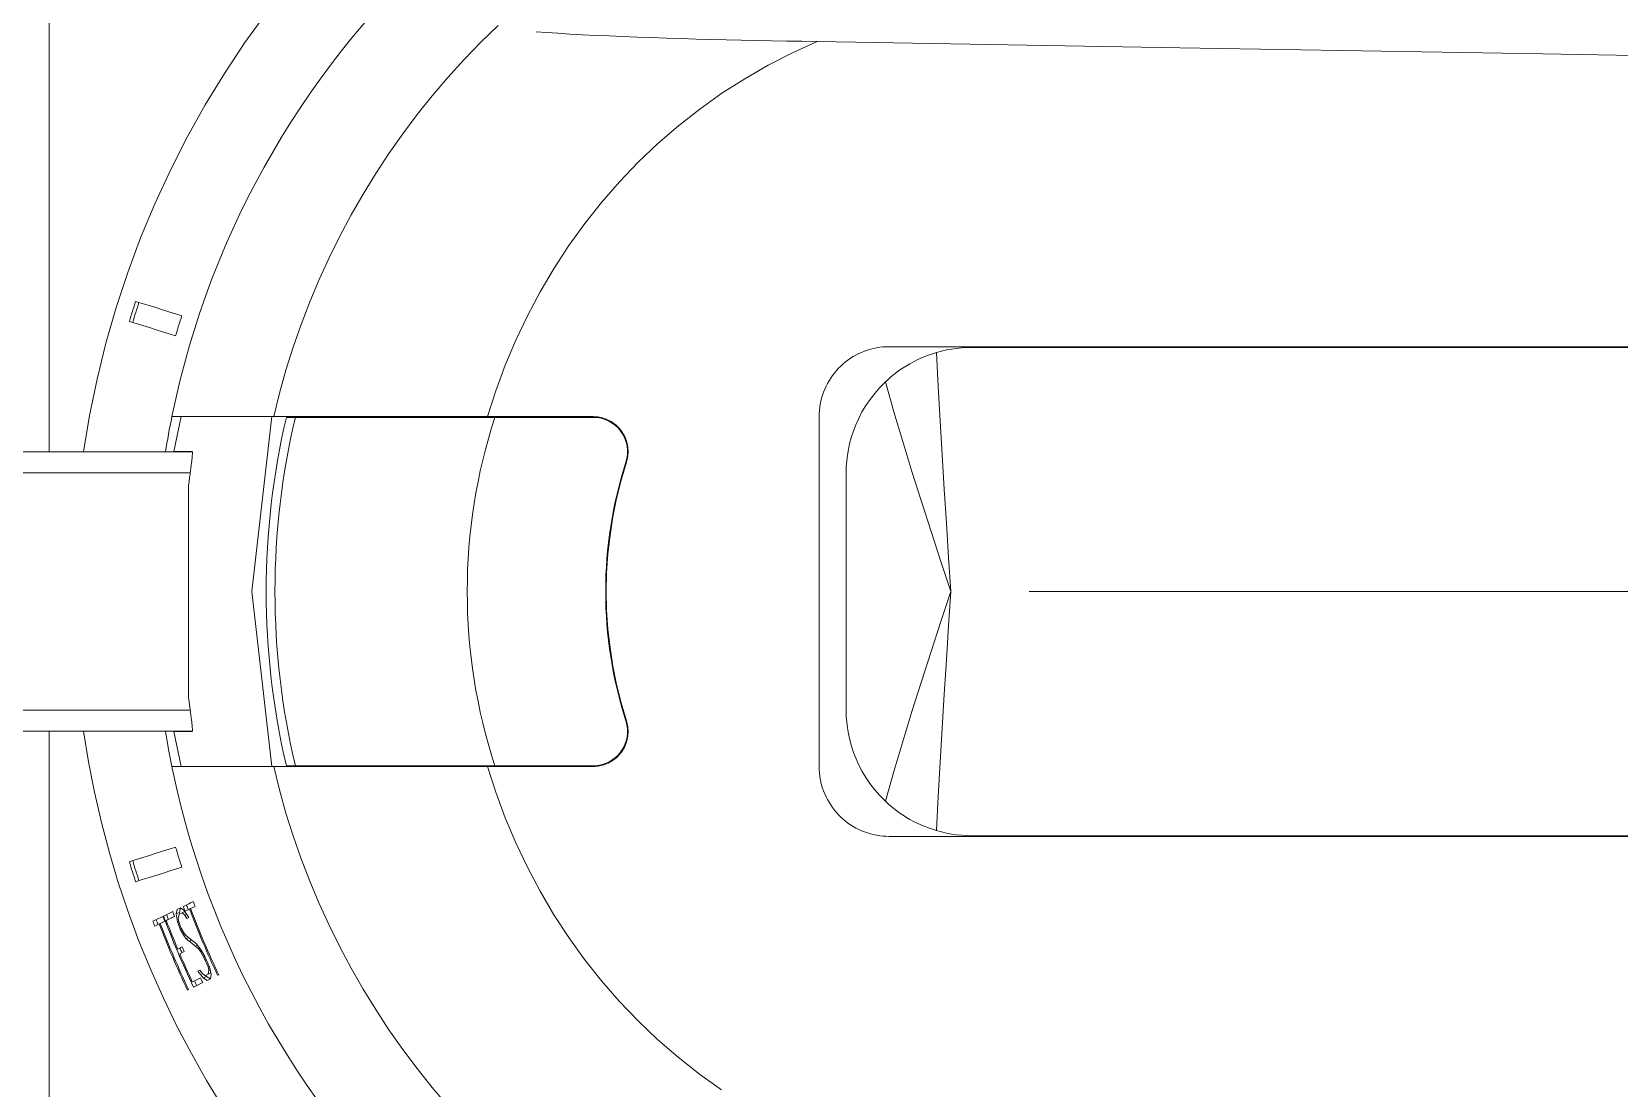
# Model space of a CAD drawing. Header units: millimetres. Extents: x 1359 to 3577, y 1336 to 3557.
# Drawn here: x 1638.31 to 1660.99, y 1832.56 to 1847.66 of the extents above; entities that cross this region are included whole.
import ezdxf

# ---------------------------------------------------------------- set-up
doc = ezdxf.new("R2010")
doc.units = ezdxf.units.MM
doc.layers.add('000-PI-Oprema', color=30, linetype='Continuous', lineweight=5)

msp = doc.modelspace()

# ---------------------------------------------------------------- linework, layer by layer
at = {"layer": '000-PI-Oprema', "color": 0, "linetype": 'ByBlock', "lineweight": 0}
for p, q in [((1638.562, 1841.653), (1638.562, 1861.158)), ((1641.358, 1847.504), (1641.667, 1847.932)), ((1644.729, 1847.509), (1644.976, 1847.749)), ((1645.667, 1847.649), (1645.519, 1847.66)), ((1641.066, 1847.064), (1641.358, 1847.504)), ((1644.49, 1847.262), (1644.729, 1847.509)), ((1645.828, 1847.638), (1645.667, 1847.649)), ((1645.999, 1847.627), (1645.828, 1847.638)), ((1646.179, 1847.617), (1645.999, 1847.627)), ((1646.367, 1847.608), (1646.179, 1847.617)), ((1646.56, 1847.599), (1646.367, 1847.608)), ((1646.759, 1847.591), (1646.56, 1847.599)), ((1646.963, 1847.583), (1646.759, 1847.591)), ((1647.169, 1847.576), (1646.963, 1847.583)), ((1647.379, 1847.569), (1647.169, 1847.576)), ((1647.591, 1847.562), (1647.379, 1847.569)), ((1647.804, 1847.556), (1647.591, 1847.562)), ((1648.018, 1847.551), (1647.804, 1847.556)), ((1648.233, 1847.545), (1648.018, 1847.551)), ((1648.449, 1847.54), (1648.233, 1847.545)), ((1648.666, 1847.536), (1648.449, 1847.54)), ((1648.882, 1847.531), (1648.666, 1847.536)), ((1649.099, 1847.527), (1648.882, 1847.531)), ((1649.317, 1847.523), (1649.099, 1847.527)), ((1649.18, 1847.36), (1649.534, 1847.519)), ((1649.534, 1847.519), (1649.317, 1847.523)), ((1654.715, 1847.431), (1649.534, 1847.519)), ((1659.902, 1847.344), (1654.715, 1847.431)), ((1644.259, 1847.007), (1644.49, 1847.262)), ((1648.835, 1847.183), (1649.18, 1847.36)), ((1665.095, 1847.257), (1659.902, 1847.344)), ((1640.791, 1846.614), (1641.066, 1847.064)), ((1644.035, 1846.746), (1644.259, 1847.007)), ((1648.172, 1846.78), (1648.498, 1846.989)), ((1648.498, 1846.989), (1648.835, 1847.183)), ((1643.82, 1846.477), (1644.035, 1846.746)), ((1647.856, 1846.555), (1648.172, 1846.78)), ((1640.533, 1846.153), (1640.791, 1846.614)), ((1647.551, 1846.315), (1647.856, 1846.555)), ((1643.613, 1846.202), (1643.82, 1846.477)), ((1647.257, 1846.061), (1647.551, 1846.315)), ((1640.293, 1845.682), (1640.533, 1846.153)), ((1643.415, 1845.921), (1643.613, 1846.202)), ((1643.226, 1845.634), (1643.415, 1845.921)), ((1646.977, 1845.794), (1647.257, 1846.061)), ((1640.071, 1845.202), (1640.293, 1845.682)), ((1643.045, 1845.34), (1643.226, 1845.634)), ((1646.709, 1845.514), (1646.977, 1845.794)), ((1646.454, 1845.221), (1646.709, 1845.514)), ((1639.868, 1844.714), (1640.071, 1845.202)), ((1642.874, 1845.042), (1643.045, 1845.34)), ((1646.213, 1844.917), (1646.454, 1845.221)), ((1642.712, 1844.738), (1642.874, 1845.042)), ((1639.683, 1844.218), (1639.868, 1844.714)), ((1642.56, 1844.429), (1642.712, 1844.738)), ((1645.986, 1844.602), (1646.213, 1844.917)), ((1645.774, 1844.278), (1645.986, 1844.602)), ((1642.417, 1844.116), (1642.56, 1844.429)), ((1645.577, 1843.944), (1645.774, 1844.278)), ((1639.518, 1843.716), (1639.683, 1844.218)), ((1642.284, 1843.799), (1642.417, 1844.116)), ((1639.892, 1843.776), (1639.796, 1843.806)), ((1642.161, 1843.477), (1642.284, 1843.799)), ((1645.395, 1843.601), (1645.577, 1843.944)), ((1639.372, 1843.207), (1639.518, 1843.716)), ((1639.988, 1843.746), (1639.892, 1843.776)), ((1640.083, 1843.716), (1639.988, 1843.746)), ((1640.178, 1843.687), (1640.083, 1843.716)), ((1640.271, 1843.657), (1640.178, 1843.687)), ((1640.364, 1843.628), (1640.271, 1843.657)), ((1640.457, 1843.599), (1640.364, 1843.628)), ((1645.229, 1843.25), (1645.395, 1843.601)), ((1639.803, 1843.49), (1639.706, 1843.52)), ((1639.899, 1843.46), (1639.803, 1843.49)), ((1639.994, 1843.43), (1639.899, 1843.46)), ((1640.088, 1843.4), (1639.994, 1843.43)), ((1640.182, 1843.371), (1640.088, 1843.4)), ((1640.275, 1843.342), (1640.182, 1843.371)), ((1642.048, 1843.152), (1642.161, 1843.477)), ((1639.246, 1842.694), (1639.372, 1843.207)), ((1640.367, 1843.313), (1640.275, 1843.342)), ((1641.944, 1842.824), (1642.048, 1843.152)), ((1645.078, 1842.892), (1645.229, 1843.25)), ((1650.253, 1843.109), (1650.296, 1843.122)), ((1650.296, 1843.122), (1650.339, 1843.133)), ((1650.339, 1843.133), (1650.383, 1843.142)), ((1650.383, 1843.142), (1650.428, 1843.149)), ((1650.428, 1843.149), (1650.472, 1843.154)), ((1650.472, 1843.154), (1650.517, 1843.157)), ((1650.517, 1843.157), (1650.562, 1843.158)), ((1650.562, 1843.158), (1707.376, 1843.158)), ((1651.381, 1843.111), (1651.453, 1843.124)), ((1651.453, 1843.124), (1651.525, 1843.134)), ((1651.525, 1843.134), (1651.598, 1843.142)), ((1651.598, 1843.142), (1651.672, 1843.146)), ((1651.672, 1843.146), (1651.745, 1843.148)), ((1651.745, 1843.148), (1710.377, 1843.148)), ((1653.517, 1843.148), (1653.517, 1843.158)), ((1653.607, 1843.148), (1653.607, 1843.158)), ((1644.944, 1842.528), (1645.078, 1842.892)), ((1649.871, 1842.881), (1649.904, 1842.911)), ((1649.904, 1842.911), (1649.938, 1842.94)), ((1649.938, 1842.94), (1649.974, 1842.967)), ((1649.974, 1842.967), (1650.011, 1842.992)), ((1650.011, 1842.992), (1650.049, 1843.016)), ((1650.049, 1843.016), (1650.088, 1843.038)), ((1650.088, 1843.038), (1650.128, 1843.059)), ((1650.128, 1843.059), (1650.169, 1843.077)), ((1650.169, 1843.077), (1650.21, 1843.094)), ((1650.21, 1843.094), (1650.253, 1843.109)), ((1650.811, 1842.886), (1650.86, 1842.915)), ((1650.86, 1842.915), (1650.911, 1842.943)), ((1650.911, 1842.943), (1650.963, 1842.969)), ((1650.963, 1842.969), (1651.016, 1842.993)), ((1651.016, 1842.993), (1651.07, 1843.016)), ((1651.07, 1843.016), (1651.125, 1843.038)), ((1651.125, 1843.038), (1651.181, 1843.057)), ((1651.181, 1843.057), (1651.238, 1843.075)), ((1651.238, 1843.075), (1651.309, 1843.094)), ((1651.264, 1842.587), (1651.238, 1843.075)), ((1651.309, 1843.094), (1651.381, 1843.111)), ((1639.139, 1842.175), (1639.246, 1842.694)), ((1641.851, 1842.492), (1641.944, 1842.824)), ((1649.681, 1842.632), (1649.703, 1842.67)), ((1649.703, 1842.67), (1649.727, 1842.708)), ((1649.727, 1842.708), (1649.753, 1842.745)), ((1649.753, 1842.745), (1649.78, 1842.781)), ((1649.78, 1842.781), (1649.809, 1842.816)), ((1649.809, 1842.816), (1649.839, 1842.849)), ((1649.839, 1842.849), (1649.871, 1842.881)), ((1650.509, 1842.656), (1650.548, 1842.691)), ((1650.548, 1842.691), (1650.587, 1842.726)), ((1650.587, 1842.726), (1650.629, 1842.76)), ((1650.629, 1842.76), (1650.672, 1842.793)), ((1650.672, 1842.793), (1650.717, 1842.825)), ((1650.717, 1842.825), (1650.763, 1842.856)), ((1650.763, 1842.856), (1650.811, 1842.886)), ((1641.769, 1842.158), (1641.851, 1842.492)), ((1644.826, 1842.158), (1644.944, 1842.528)), ((1649.598, 1842.424), (1649.611, 1842.467)), ((1649.611, 1842.467), (1649.626, 1842.509)), ((1649.626, 1842.509), (1649.642, 1842.551)), ((1649.642, 1842.551), (1649.661, 1842.592)), ((1649.661, 1842.592), (1649.681, 1842.632)), ((1650.289, 1842.404), (1650.356, 1842.491)), ((1650.356, 1842.491), (1650.429, 1842.575)), ((1650.429, 1842.575), (1650.51, 1842.656)), ((1650.63, 1842.229), (1650.509, 1842.656)), ((1651.291, 1842.099), (1651.264, 1842.587)), ((1649.563, 1842.203), (1649.566, 1842.247)), ((1649.566, 1842.247), (1649.571, 1842.292)), ((1649.571, 1842.292), (1649.578, 1842.336)), ((1649.578, 1842.336), (1649.587, 1842.38)), ((1649.587, 1842.38), (1649.598, 1842.424)), ((1650.127, 1842.133), (1650.174, 1842.225)), ((1650.174, 1842.225), (1650.228, 1842.315)), ((1650.228, 1842.315), (1650.289, 1842.404)), ((1650.756, 1841.802), (1650.63, 1842.229)), ((1639.053, 1841.653), (1639.139, 1842.175)), ((1640.315, 1842.158), (1646.333, 1842.158)), ((1640.446, 1842.158), (1640.342, 1841.658)), ((1641.95, 1842.148), (1646.335, 1842.148)), ((1646.356, 1842.157), (1646.333, 1842.158)), ((1646.378, 1842.156), (1646.356, 1842.157)), ((1646.401, 1842.153), (1646.378, 1842.156)), ((1646.423, 1842.15), (1646.401, 1842.153)), ((1646.445, 1842.145), (1646.423, 1842.15)), ((1646.466, 1842.14), (1646.445, 1842.145)), ((1646.488, 1842.133), (1646.466, 1842.14)), ((1646.509, 1842.126), (1646.488, 1842.133)), ((1646.53, 1842.118), (1646.509, 1842.126)), ((1646.55, 1842.108), (1646.53, 1842.118)), ((1646.57, 1842.098), (1646.55, 1842.108)), ((1646.59, 1842.087), (1646.57, 1842.098)), ((1646.609, 1842.075), (1646.59, 1842.087)), ((1646.627, 1842.062), (1646.609, 1842.075)), ((1646.645, 1842.049), (1646.627, 1842.062)), ((1646.662, 1842.034), (1646.645, 1842.049)), ((1646.679, 1842.019), (1646.662, 1842.034)), ((1646.695, 1842.003), (1646.679, 1842.019)), ((1646.71, 1841.987), (1646.695, 1842.003)), ((1646.724, 1841.97), (1646.71, 1841.987)), ((1649.562, 1842.158), (1649.563, 1842.203)), ((1649.562, 1837.158), (1649.562, 1842.158)), ((1650.051, 1841.951), (1650.086, 1842.042)), ((1650.086, 1842.042), (1650.127, 1842.133)), ((1651.32, 1841.611), (1651.291, 1842.099)), ((1646.738, 1841.952), (1646.724, 1841.97)), ((1646.751, 1841.933), (1646.738, 1841.952)), ((1646.763, 1841.914), (1646.751, 1841.933)), ((1646.774, 1841.895), (1646.763, 1841.914)), ((1646.784, 1841.875), (1646.774, 1841.895)), ((1646.793, 1841.854), (1646.784, 1841.875)), ((1646.801, 1841.834), (1646.793, 1841.854)), ((1646.809, 1841.812), (1646.801, 1841.834)), ((1646.815, 1841.791), (1646.809, 1841.812)), ((1646.821, 1841.769), (1646.815, 1841.791)), ((1646.825, 1841.747), (1646.821, 1841.769)), ((1649.98, 1841.689), (1649.998, 1841.774)), ((1649.998, 1841.774), (1650.022, 1841.862)), ((1650.022, 1841.862), (1650.051, 1841.951)), ((1650.888, 1841.374), (1650.756, 1841.802)), ((1637.722, 1841.653), (1640.607, 1841.653)), ((1640.342, 1841.658), (1640.604, 1841.658)), ((1640.598, 1841.518), (1640.599, 1841.533)), ((1640.599, 1841.533), (1640.601, 1841.547)), ((1640.601, 1841.547), (1640.602, 1841.561)), ((1640.602, 1841.561), (1640.604, 1841.574)), ((1640.605, 1841.657), (1640.604, 1841.658)), ((1640.604, 1841.574), (1640.605, 1841.586)), ((1640.606, 1841.656), (1640.605, 1841.657)), ((1640.605, 1841.586), (1640.606, 1841.597)), ((1640.607, 1841.653), (1640.606, 1841.656)), ((1640.606, 1841.608), (1640.607, 1841.617)), ((1640.606, 1841.597), (1640.606, 1841.608)), ((1640.607, 1841.65), (1640.607, 1841.653)), ((1640.608, 1841.645), (1640.607, 1841.65)), ((1640.607, 1841.617), (1640.608, 1841.626)), ((1640.608, 1841.64), (1640.608, 1841.645)), ((1640.608, 1841.633), (1640.608, 1841.64)), ((1640.608, 1841.626), (1640.608, 1841.633)), ((1646.816, 1841.526), (1646.821, 1841.548)), ((1646.821, 1841.548), (1646.825, 1841.57)), ((1646.829, 1841.725), (1646.825, 1841.747)), ((1646.825, 1841.57), (1646.829, 1841.591)), ((1646.831, 1841.703), (1646.829, 1841.725)), ((1646.829, 1841.591), (1646.831, 1841.614)), ((1646.833, 1841.68), (1646.831, 1841.703)), ((1646.831, 1841.614), (1646.833, 1841.636)), ((1646.833, 1841.658), (1646.833, 1841.68)), ((1646.833, 1841.636), (1646.833, 1841.658)), ((1649.956, 1841.527), (1649.966, 1841.607)), ((1649.966, 1841.607), (1649.98, 1841.689)), ((1651.35, 1841.122), (1651.32, 1841.611)), ((1637.422, 1841.353), (1640.577, 1841.353)), ((1640.568, 1841.289), (1640.571, 1841.311)), ((1640.571, 1841.311), (1640.574, 1841.333)), ((1640.574, 1841.333), (1640.577, 1841.354)), ((1640.577, 1841.354), (1640.58, 1841.374)), ((1640.58, 1841.374), (1640.582, 1841.395)), ((1640.582, 1841.395), (1640.585, 1841.414)), ((1640.585, 1841.414), (1640.587, 1841.434)), ((1640.587, 1841.434), (1640.59, 1841.452)), ((1640.59, 1841.452), (1640.592, 1841.47)), ((1640.592, 1841.47), (1640.594, 1841.487)), ((1640.594, 1841.487), (1640.596, 1841.503)), ((1640.596, 1841.503), (1640.598, 1841.518)), ((1646.733, 1841.248), (1646.809, 1841.505)), ((1646.809, 1841.505), (1646.816, 1841.526)), ((1649.948, 1841.348), (1649.95, 1841.447)), ((1649.948, 1837.968), (1649.948, 1841.348)), ((1649.95, 1841.447), (1649.956, 1841.527)), ((1651.023, 1840.945), (1650.888, 1841.374)), ((1640.55, 1841.158), (1640.553, 1841.179)), ((1640.55, 1841.158), (1640.55, 1838.158)), ((1640.553, 1841.179), (1640.556, 1841.201)), ((1640.556, 1841.201), (1640.559, 1841.223)), ((1640.559, 1841.223), (1640.562, 1841.245)), ((1640.562, 1841.245), (1640.565, 1841.267)), ((1640.565, 1841.267), (1640.568, 1841.289)), ((1646.668, 1840.988), (1646.733, 1841.248)), ((1651.381, 1840.634), (1651.35, 1841.122)), ((1646.615, 1840.725), (1646.668, 1840.988)), ((1651.162, 1840.516), (1651.023, 1840.945)), ((1646.574, 1840.46), (1646.615, 1840.725)), ((1651.412, 1840.146), (1651.381, 1840.634)), ((1646.544, 1840.194), (1646.574, 1840.46)), ((1651.302, 1840.087), (1651.162, 1840.516)), ((1646.526, 1839.926), (1646.544, 1840.194)), ((1651.444, 1839.658), (1651.302, 1840.087)), ((1651.444, 1839.658), (1651.412, 1840.146)), ((1646.52, 1839.658), (1646.526, 1839.926)), ((1646.526, 1839.39), (1646.52, 1839.658)), ((1651.302, 1839.229), (1651.444, 1839.658)), ((1651.412, 1839.17), (1651.444, 1839.658)), ((1652.562, 1839.658), (1710.562, 1839.658)), ((1646.544, 1839.122), (1646.526, 1839.39)), ((1646.574, 1838.856), (1646.544, 1839.122)), ((1651.162, 1838.8), (1651.302, 1839.229)), ((1651.381, 1838.682), (1651.412, 1839.17)), ((1646.615, 1838.591), (1646.574, 1838.856)), ((1646.668, 1838.328), (1646.615, 1838.591)), ((1651.023, 1838.371), (1651.162, 1838.8)), ((1651.35, 1838.193), (1651.381, 1838.682)), ((1650.888, 1837.942), (1651.023, 1838.371)), ((1640.553, 1838.136), (1640.55, 1838.158)), ((1640.556, 1838.115), (1640.553, 1838.136)), ((1646.733, 1838.068), (1646.668, 1838.328)), ((1651.32, 1837.705), (1651.35, 1838.193)), ((1637.422, 1837.963), (1640.577, 1837.963)), ((1640.559, 1838.093), (1640.556, 1838.115)), ((1640.562, 1838.071), (1640.559, 1838.093)), ((1640.565, 1838.048), (1640.562, 1838.071)), ((1640.568, 1838.027), (1640.565, 1838.048)), ((1640.571, 1838.005), (1640.568, 1838.027)), ((1640.574, 1837.983), (1640.571, 1838.005)), ((1640.577, 1837.962), (1640.574, 1837.983)), ((1640.58, 1837.941), (1640.577, 1837.962)), ((1640.582, 1837.921), (1640.58, 1837.941)), ((1640.585, 1837.901), (1640.582, 1837.921)), ((1640.587, 1837.882), (1640.585, 1837.901)), ((1646.809, 1837.811), (1646.733, 1838.068)), ((1649.95, 1837.872), (1649.948, 1837.968)), ((1650.756, 1837.514), (1650.888, 1837.942)), ((1640.59, 1837.864), (1640.587, 1837.882)), ((1640.592, 1837.846), (1640.59, 1837.864)), ((1640.594, 1837.829), (1640.592, 1837.846)), ((1640.596, 1837.813), (1640.594, 1837.829)), ((1640.598, 1837.798), (1640.596, 1837.813)), ((1640.599, 1837.783), (1640.598, 1837.798)), ((1640.601, 1837.769), (1640.599, 1837.783)), ((1640.602, 1837.755), (1640.601, 1837.769)), ((1640.604, 1837.742), (1640.602, 1837.755)), ((1640.605, 1837.73), (1640.604, 1837.742)), ((1640.606, 1837.719), (1640.605, 1837.73)), ((1640.606, 1837.708), (1640.606, 1837.719)), ((1640.607, 1837.698), (1640.606, 1837.708)), ((1640.608, 1837.69), (1640.607, 1837.698)), ((1640.608, 1837.682), (1640.608, 1837.69)), ((1640.608, 1837.676), (1640.608, 1837.682)), ((1640.608, 1837.67), (1640.608, 1837.676)), ((1646.816, 1837.789), (1646.809, 1837.811)), ((1646.821, 1837.768), (1646.816, 1837.789)), ((1646.825, 1837.746), (1646.821, 1837.768)), ((1646.829, 1837.724), (1646.825, 1837.746)), ((1646.831, 1837.702), (1646.829, 1837.724)), ((1646.833, 1837.68), (1646.831, 1837.702)), ((1646.833, 1837.658), (1646.833, 1837.68)), ((1649.956, 1837.791), (1649.95, 1837.872)), ((1649.966, 1837.71), (1649.956, 1837.791)), ((1649.98, 1837.625), (1649.966, 1837.71)), ((1651.291, 1837.217), (1651.32, 1837.705)), ((1637.722, 1837.663), (1640.607, 1837.663)), ((1638.562, 1801.158), (1638.562, 1837.663)), ((1639.124, 1837.224), (1639.053, 1837.663)), ((1640.342, 1837.658), (1640.604, 1837.658)), ((1640.342, 1837.658), (1640.446, 1837.158)), ((1640.604, 1837.658), (1640.605, 1837.658)), ((1640.605, 1837.658), (1640.606, 1837.66)), ((1640.606, 1837.66), (1640.607, 1837.662)), ((1640.607, 1837.666), (1640.608, 1837.67)), ((1640.607, 1837.662), (1640.607, 1837.666)), ((1646.784, 1837.441), (1646.793, 1837.461)), ((1646.793, 1837.461), (1646.801, 1837.482)), ((1646.801, 1837.482), (1646.809, 1837.503)), ((1646.809, 1837.503), (1646.815, 1837.525)), ((1646.815, 1837.525), (1646.821, 1837.547)), ((1646.821, 1837.547), (1646.825, 1837.569)), ((1646.825, 1837.569), (1646.829, 1837.591)), ((1646.829, 1837.591), (1646.831, 1837.613)), ((1646.831, 1837.613), (1646.833, 1837.635)), ((1646.833, 1837.635), (1646.833, 1837.658)), ((1649.999, 1837.538), (1649.98, 1837.625)), ((1650.024, 1837.448), (1649.999, 1837.538)), ((1650.054, 1837.357), (1650.024, 1837.448)), ((1650.63, 1837.086), (1650.756, 1837.514)), ((1639.209, 1836.788), (1639.124, 1837.224)), ((1646.57, 1837.218), (1646.59, 1837.229)), ((1646.59, 1837.229), (1646.609, 1837.241)), ((1646.609, 1837.241), (1646.627, 1837.253)), ((1646.627, 1837.253), (1646.645, 1837.267)), ((1646.645, 1837.267), (1646.662, 1837.281)), ((1646.662, 1837.281), (1646.679, 1837.297)), ((1646.679, 1837.297), (1646.695, 1837.312)), ((1646.695, 1837.312), (1646.71, 1837.329)), ((1646.71, 1837.329), (1646.724, 1837.346)), ((1646.724, 1837.346), (1646.738, 1837.364)), ((1646.738, 1837.364), (1646.751, 1837.382)), ((1646.751, 1837.382), (1646.762, 1837.401)), ((1646.762, 1837.401), (1646.774, 1837.421)), ((1646.774, 1837.421), (1646.784, 1837.441)), ((1650.09, 1837.265), (1650.054, 1837.357)), ((1650.131, 1837.174), (1650.09, 1837.265)), ((1640.315, 1837.158), (1646.333, 1837.158)), ((1641.851, 1836.824), (1641.769, 1837.158)), ((1641.95, 1837.168), (1646.335, 1837.168)), ((1644.943, 1836.788), (1644.825, 1837.158)), ((1646.333, 1837.158), (1646.356, 1837.158)), ((1646.356, 1837.158), (1646.378, 1837.16)), ((1646.378, 1837.16), (1646.4, 1837.162)), ((1646.4, 1837.162), (1646.422, 1837.166)), ((1646.422, 1837.166), (1646.444, 1837.17)), ((1646.444, 1837.17), (1646.466, 1837.176)), ((1646.466, 1837.176), (1646.488, 1837.182)), ((1646.488, 1837.182), (1646.509, 1837.19)), ((1646.509, 1837.19), (1646.53, 1837.198)), ((1646.53, 1837.198), (1646.55, 1837.207)), ((1646.55, 1837.207), (1646.57, 1837.218)), ((1649.563, 1837.113), (1649.562, 1837.158)), ((1649.566, 1837.068), (1649.563, 1837.113)), ((1649.571, 1837.024), (1649.566, 1837.068)), ((1649.578, 1836.979), (1649.571, 1837.024)), ((1650.177, 1837.086), (1650.131, 1837.174)), ((1650.229, 1836.999), (1650.177, 1837.086)), ((1650.288, 1836.912), (1650.229, 1836.999)), ((1650.509, 1836.66), (1650.63, 1837.086)), ((1651.264, 1836.729), (1651.291, 1837.217)), ((1639.309, 1836.355), (1639.209, 1836.788)), ((1641.944, 1836.492), (1641.851, 1836.824)), ((1645.077, 1836.424), (1644.943, 1836.788)), ((1649.587, 1836.935), (1649.578, 1836.979)), ((1649.598, 1836.892), (1649.587, 1836.935)), ((1649.611, 1836.849), (1649.598, 1836.892)), ((1649.626, 1836.807), (1649.611, 1836.849)), ((1649.642, 1836.765), (1649.626, 1836.807)), ((1649.661, 1836.724), (1649.642, 1836.765)), ((1650.355, 1836.826), (1650.288, 1836.912)), ((1650.429, 1836.741), (1650.355, 1836.826)), ((1649.681, 1836.684), (1649.661, 1836.724)), ((1649.704, 1836.645), (1649.681, 1836.684)), ((1649.727, 1836.607), (1649.704, 1836.645)), ((1649.753, 1836.57), (1649.727, 1836.607)), ((1649.78, 1836.535), (1649.753, 1836.57)), ((1650.509, 1836.66), (1650.429, 1836.741)), ((1650.548, 1836.624), (1650.509, 1836.66)), ((1650.587, 1836.59), (1650.548, 1836.624)), ((1650.629, 1836.556), (1650.587, 1836.59)), ((1650.672, 1836.523), (1650.629, 1836.556)), ((1651.238, 1836.241), (1651.264, 1836.729)), ((1639.422, 1835.925), (1639.309, 1836.355)), ((1642.048, 1836.164), (1641.944, 1836.492)), ((1645.228, 1836.066), (1645.077, 1836.424)), ((1649.809, 1836.5), (1649.78, 1836.535)), ((1649.839, 1836.467), (1649.809, 1836.5)), ((1649.871, 1836.435), (1649.839, 1836.467)), ((1649.904, 1836.405), (1649.871, 1836.435)), ((1649.938, 1836.376), (1649.904, 1836.405)), ((1649.974, 1836.349), (1649.938, 1836.376)), ((1650.011, 1836.323), (1649.974, 1836.349)), ((1650.049, 1836.3), (1650.011, 1836.323)), ((1650.717, 1836.491), (1650.672, 1836.523)), ((1650.763, 1836.46), (1650.717, 1836.491)), ((1650.811, 1836.43), (1650.763, 1836.46)), ((1650.86, 1836.401), (1650.811, 1836.43)), ((1650.911, 1836.373), (1650.86, 1836.401)), ((1650.963, 1836.347), (1650.911, 1836.373)), ((1651.016, 1836.323), (1650.963, 1836.347)), ((1651.07, 1836.3), (1651.016, 1836.323)), ((1642.161, 1835.839), (1642.048, 1836.164)), ((1650.088, 1836.277), (1650.049, 1836.3)), ((1650.128, 1836.257), (1650.088, 1836.277)), ((1650.169, 1836.238), (1650.128, 1836.257)), ((1650.211, 1836.222), (1650.169, 1836.238)), ((1650.253, 1836.207), (1650.211, 1836.222)), ((1650.296, 1836.194), (1650.253, 1836.207)), ((1650.34, 1836.183), (1650.296, 1836.194)), ((1650.383, 1836.174), (1650.34, 1836.183)), ((1650.428, 1836.167), (1650.383, 1836.174)), ((1650.472, 1836.162), (1650.428, 1836.167)), ((1650.517, 1836.159), (1650.472, 1836.162)), ((1650.562, 1836.158), (1650.517, 1836.159)), ((1650.562, 1836.158), (1707.376, 1836.158)), ((1651.125, 1836.278), (1651.07, 1836.3)), ((1651.181, 1836.259), (1651.125, 1836.278)), ((1651.238, 1836.241), (1651.181, 1836.259)), ((1651.309, 1836.222), (1651.238, 1836.241)), ((1651.38, 1836.205), (1651.309, 1836.222)), ((1651.453, 1836.192), (1651.38, 1836.205)), ((1651.526, 1836.181), (1651.453, 1836.192)), ((1651.599, 1836.174), (1651.526, 1836.181)), ((1651.672, 1836.169), (1651.599, 1836.174)), ((1651.745, 1836.168), (1651.672, 1836.169)), ((1651.745, 1836.168), (1710.377, 1836.168)), ((1653.517, 1836.158), (1653.517, 1836.168)), ((1653.607, 1836.158), (1653.607, 1836.168)), ((1639.549, 1835.499), (1639.422, 1835.925)), ((1639.899, 1835.856), (1639.994, 1835.886)), ((1639.994, 1835.886), (1640.088, 1835.916)), ((1640.088, 1835.916), (1640.182, 1835.945)), ((1640.182, 1835.945), (1640.275, 1835.974)), ((1640.275, 1835.974), (1640.367, 1836.003)), ((1645.394, 1835.716), (1645.228, 1836.066)), ((1639.706, 1835.796), (1639.803, 1835.826)), ((1639.803, 1835.826), (1639.899, 1835.856)), ((1640.178, 1835.629), (1640.271, 1835.659)), ((1640.271, 1835.659), (1640.364, 1835.688)), ((1640.364, 1835.688), (1640.457, 1835.716)), ((1642.284, 1835.517), (1642.161, 1835.839)), ((1645.575, 1835.373), (1645.394, 1835.716)), ((1639.69, 1835.078), (1639.549, 1835.499)), ((1639.796, 1835.51), (1639.892, 1835.54)), ((1639.892, 1835.54), (1639.988, 1835.57)), ((1639.988, 1835.57), (1640.083, 1835.6)), ((1640.083, 1835.6), (1640.178, 1835.629)), ((1642.417, 1835.2), (1642.284, 1835.517)), ((1640.517, 1835.176), (1640.538, 1835.186)), ((1640.538, 1835.186), (1640.558, 1835.196)), ((1640.558, 1835.196), (1640.579, 1835.206)), ((1640.579, 1835.206), (1640.599, 1835.216)), ((1640.599, 1835.216), (1640.62, 1835.226)), ((1642.56, 1834.887), (1642.417, 1835.2)), ((1645.772, 1835.039), (1645.575, 1835.373)), ((1639.844, 1834.662), (1639.69, 1835.078)), ((1640.043, 1834.945), (1640.063, 1834.955)), ((1640.063, 1834.955), (1640.084, 1834.965)), ((1640.084, 1834.965), (1640.104, 1834.975)), ((1640.104, 1834.975), (1640.125, 1834.985)), ((1640.125, 1834.985), (1640.145, 1834.995)), ((1640.145, 1834.995), (1640.166, 1835.005)), ((1640.166, 1835.005), (1640.186, 1835.015)), ((1640.193, 1835.018), (1640.212, 1835.027)), ((1640.212, 1835.027), (1640.231, 1835.037)), ((1640.231, 1835.037), (1640.25, 1835.046)), ((1640.234, 1834.957), (1640.251, 1834.965)), ((1640.25, 1835.046), (1640.269, 1835.055)), ((1640.251, 1834.965), (1640.268, 1834.973)), ((1640.268, 1834.973), (1640.285, 1834.981)), ((1640.269, 1835.055), (1640.288, 1835.064)), ((1640.285, 1834.981), (1640.302, 1834.99)), ((1640.288, 1835.064), (1640.307, 1835.074)), ((1640.302, 1834.99), (1640.319, 1834.998)), ((1640.307, 1835.074), (1640.326, 1835.083)), ((1640.319, 1834.998), (1640.335, 1835.006)), ((1640.335, 1835.006), (1640.352, 1835.014)), ((1640.392, 1835.115), (1640.377, 1835.049)), ((1640.377, 1835.049), (1640.423, 1835.071)), ((1640.377, 1835.049), (1640.394, 1834.937)), ((1640.392, 1835.115), (1640.435, 1835.136)), ((1640.418, 1835.046), (1640.405, 1834.984)), ((1640.405, 1834.984), (1640.412, 1834.937)), ((1640.418, 1835.046), (1640.46, 1835.067)), ((1640.437, 1835.135), (1640.423, 1835.071)), ((1640.423, 1835.071), (1640.426, 1835.05)), ((1640.435, 1835.136), (1640.486, 1835.103)), ((1640.46, 1835.067), (1640.498, 1835.085)), ((1640.46, 1835.067), (1640.498, 1835.03)), ((1640.476, 1835.156), (1640.497, 1835.166)), ((1640.486, 1835.103), (1640.557, 1834.999)), ((1640.497, 1835.166), (1640.517, 1835.176)), ((1640.498, 1835.03), (1640.527, 1835.043)), ((1640.498, 1835.03), (1640.529, 1834.985)), ((1640.502, 1835.087), (1640.566, 1835.118)), ((1640.529, 1834.985), (1640.557, 1834.999)), ((1640.566, 1835.118), (1640.581, 1835.126)), ((1640.581, 1835.126), (1640.646, 1835.157)), ((1645.984, 1834.714), (1645.772, 1835.039)), ((1640.069, 1834.876), (1640.133, 1834.907)), ((1640.133, 1834.907), (1640.148, 1834.915)), ((1640.148, 1834.915), (1640.212, 1834.946)), ((1640.394, 1834.937), (1640.411, 1834.945)), ((1640.434, 1834.834), (1640.45, 1834.842)), ((1640.434, 1834.834), (1640.485, 1834.74)), ((1640.447, 1834.848), (1640.493, 1834.763)), ((1640.485, 1834.74), (1640.506, 1834.75)), ((1640.485, 1834.74), (1640.517, 1834.695)), ((1640.493, 1834.763), (1640.532, 1834.727)), ((1640.532, 1834.727), (1640.625, 1834.657)), ((1642.712, 1834.578), (1642.56, 1834.887)), ((1640.012, 1834.25), (1639.844, 1834.662)), ((1640.398, 1834.547), (1640.462, 1834.578)), ((1640.427, 1834.479), (1640.491, 1834.511)), ((1640.517, 1834.695), (1640.552, 1834.712)), ((1640.517, 1834.695), (1640.559, 1834.658)), ((1640.559, 1834.658), (1640.598, 1834.677)), ((1640.559, 1834.658), (1640.651, 1834.589)), ((1640.625, 1834.657), (1640.667, 1834.621)), ((1640.651, 1834.589), (1640.68, 1834.603)), ((1640.651, 1834.589), (1640.693, 1834.552)), ((1640.667, 1834.621), (1640.731, 1834.534)), ((1640.693, 1834.552), (1640.711, 1834.561)), ((1640.693, 1834.552), (1640.722, 1834.513)), ((1640.722, 1834.513), (1640.738, 1834.521)), ((1640.722, 1834.513), (1640.772, 1834.427)), ((1640.731, 1834.534), (1640.784, 1834.442)), ((1642.874, 1834.274), (1642.712, 1834.578)), ((1646.211, 1834.399), (1645.984, 1834.714)), ((1640.772, 1834.427), (1640.787, 1834.435)), ((1640.832, 1834.294), (1640.847, 1834.302)), ((1640.832, 1834.294), (1640.842, 1834.248)), ((1640.851, 1834.294), (1640.874, 1834.185)), ((1643.045, 1833.976), (1642.874, 1834.274)), ((1646.451, 1834.095), (1646.211, 1834.399)), ((1640.193, 1833.845), (1640.012, 1834.25)), ((1640.607, 1834.078), (1640.724, 1834.135)), ((1640.623, 1834.004), (1640.755, 1834.068)), ((1640.687, 1834.231), (1640.715, 1834.245)), ((1640.687, 1834.231), (1640.765, 1834.131)), ((1640.715, 1834.245), (1640.749, 1834.202)), ((1640.749, 1834.202), (1640.79, 1834.167)), ((1640.765, 1834.131), (1640.811, 1834.154)), ((1640.765, 1834.131), (1640.82, 1834.1)), ((1640.79, 1834.167), (1640.832, 1834.187)), ((1640.798, 1834.171), (1640.811, 1834.154)), ((1640.811, 1834.154), (1640.864, 1834.124)), ((1640.82, 1834.1), (1640.864, 1834.121)), ((1640.842, 1834.248), (1640.832, 1834.187)), ((1640.832, 1834.187), (1640.869, 1834.206)), ((1640.842, 1834.248), (1640.859, 1834.256)), ((1640.874, 1834.185), (1640.864, 1834.121)), ((1640.968, 1834.172), (1640.984, 1834.18)), ((1646.706, 1833.803), (1646.451, 1834.095)), ((1640.386, 1833.445), (1640.193, 1833.845)), ((1640.537, 1833.962), (1640.552, 1833.969)), ((1643.226, 1833.682), (1643.045, 1833.976)), ((1643.415, 1833.395), (1643.226, 1833.682)), ((1646.974, 1833.522), (1646.706, 1833.803)), ((1640.593, 1833.053), (1640.386, 1833.445)), ((1643.613, 1833.114), (1643.415, 1833.395)), ((1647.254, 1833.255), (1646.974, 1833.522)), ((1647.547, 1833.001), (1647.254, 1833.255)), ((1640.811, 1832.667), (1640.593, 1833.053)), ((1643.82, 1832.839), (1643.613, 1833.114)), ((1647.852, 1832.761), (1647.547, 1833.001)), ((1644.035, 1832.57), (1643.82, 1832.839)), ((1648.168, 1832.536), (1647.852, 1832.761)), ((1641.042, 1832.288), (1640.811, 1832.667)), ((1644.259, 1832.308), (1644.035, 1832.57))]:
    msp.add_line(p, q, dxfattribs=at)
msp.add_lwpolyline([(1641.74, 1842.158), (1641.455, 1839.658), (1641.74, 1837.158)], dxfattribs=at)
for centre, radius, start, end in [((1652.562, 1839.658), 12.5, 94.8338, 168.463), ((1652.562, 1839.658), 13.423, 161.9997, 163.2803), ((1652.562, 1839.658), 13.373, 161.9973, 163.2827), ((1652.562, 1839.658), 12.731, 161.9649, 163.3151), ((1652.562, 1839.658), 12.5, 168.463, 170.8163), ((1652.562, 1839.658), 10.9, 166.7947, 193.2053), ((1652.562, 1839.658), 10.775, 166.6381, 193.3619), ((1652.562, 1839.658), 8.028, 161.9316, 198.0684), ((1646.335, 1841.658), 0.49, 342.1931, 90), ((1652.562, 1839.658), 6.05, 162.1931, 197.8069), ((1646.335, 1837.658), 0.49, 270, 17.8069), ((1652.562, 1839.658), 12.5, 189.1837, 265.2945), ((1652.562, 1839.658), 12.731, 196.6849, 198.0351), ((1652.562, 1839.658), 13.423, 196.7197, 198.0003), ((1652.562, 1839.658), 13.373, 196.7173, 198.0027), ((1652.562, 1839.658), 12.846, 200.4075, 200.736), ((1652.562, 1839.658), 12.738, 200.3598, 200.6912), ((1652.562, 1839.658), 13.326, 200.6096, 200.9262), ((1652.562, 1839.658), 13.218, 200.5653, 200.8845), ((1652.562, 1839.658), 13.211, 200.5622, 205.3412), ((1652.562, 1839.658), 13.194, 200.875, 202.7909), ((1652.562, 1839.658), 13.16, 200.5411, 200.8618), ((1652.562, 1839.658), 13.063, 200.5006, 200.8237), ((1652.562, 1839.658), 12.897, 200.4296, 200.7568), ((1652.562, 1839.658), 12.826, 200.7277, 205.3214), ((1652.562, 1839.658), 12.809, 200.7207, 205.3205), ((1652.562, 1839.658), 13.377, 200.6301, 200.9455), ((1652.562, 1839.658), 13.306, 200.9184, 205.3459), ((1652.562, 1839.658), 13.289, 200.912, 205.3451), ((1652.562, 1839.658), 13.052, 201.206, 201.6918), ((1652.562, 1839.658), 13.035, 201.2358, 201.6558), ((1652.562, 1839.658), 13.16, 202.7827, 203.1024), ((1652.562, 1839.658), 13.123, 202.7735, 203.0942), ((1652.562, 1839.658), 13.194, 203.1099, 205.0218), ((1652.562, 1839.658), 12.898, 203.9243, 204.5732), ((1652.562, 1839.658), 12.881, 203.8873, 204.6078), ((1652.562, 1839.658), 13.16, 205.0193, 205.3386), ((1652.562, 1839.658), 13.063, 205.012, 205.3337)]:
    msp.add_arc(centre, radius, start, end, dxfattribs=at)

doc.saveas('drawing.dxf')
